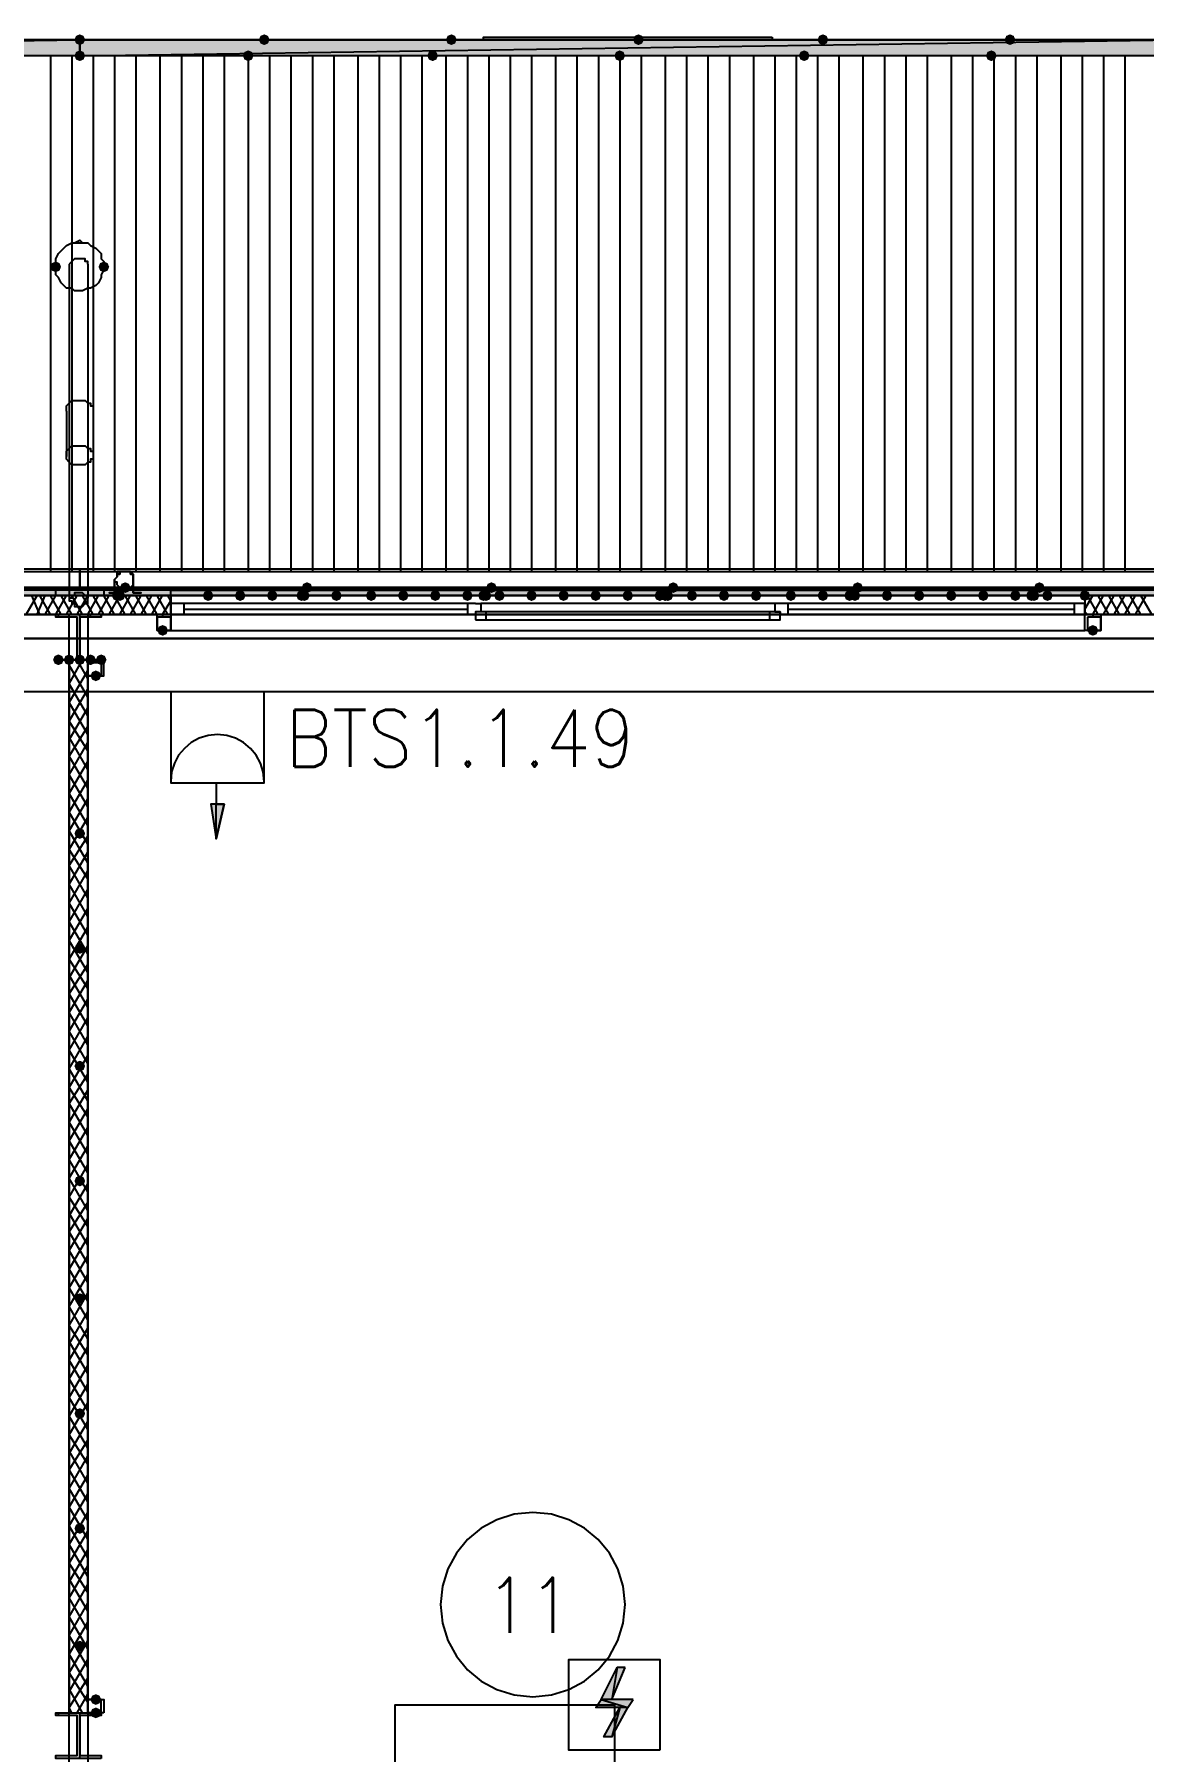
# Model space of a CAD drawing. Header units: millimetres. Extents: x 0 to 420, y 0 to 297.
# Drawn here: x 328.08 to 345.65, y 204.24 to 231.44 of the extents above; entities that cross this region are included whole.
import ezdxf

# ---------------------------------------------------------------- set-up
doc = ezdxf.new("R2010")
doc.units = ezdxf.units.MM
doc.layers.get('0').update_dxf_attribs({"linetype": 'CONTINUOUS'})
doc.styles.get("Standard").update_dxf_attribs({"font": 'STANDARD'})

msp = doc.modelspace()

# ---------------------------------------------------------------- hatches: boundary and pattern name
at = {"true_color": 0x000007}
h = msp.add_hatch(color=0, dxfattribs=at)
h.paths.add_polyline_path([(328.803, 231.097667), (311.404, 231.097667), (328.803, 231.351667)], flags=0)
h.paths.add_polyline_path([(311.404, 231.097667), (328.803, 231.351667), (311.404, 231.351667)], flags=0)
at = {"true_color": 0x0000fe}
for points in [[(328.887667, 231.351667), (328.862796, 231.291871), (328.803, 231.267), (328.743204, 231.291871), (328.718333, 231.351667), (328.743204, 231.411462), (328.803, 231.436333), (328.862796, 231.411463)], [(328.887667, 231.351667), (328.862796, 231.291871), (328.803, 231.267), (328.743204, 231.291871), (328.718333, 231.351667), (328.743204, 231.411462), (328.803, 231.436333), (328.862796, 231.411463)], [(331.808667, 231.351667), (331.783796, 231.291871), (331.724, 231.267), (331.664204, 231.291871), (331.639333, 231.351667), (331.664204, 231.411462), (331.724, 231.436333), (331.783796, 231.411463)], [(334.772, 231.351667), (334.747129, 231.291871), (334.687333, 231.267), (334.627538, 231.291871), (334.602667, 231.351667), (334.627537, 231.411462), (334.687333, 231.436333), (334.747129, 231.411463)], [(337.735333, 231.351667), (337.710462, 231.291871), (337.650667, 231.267), (337.590871, 231.291871), (337.566, 231.351667), (337.590871, 231.411462), (337.650667, 231.436333), (337.710462, 231.411463)], [(340.656333, 231.351667), (340.631463, 231.291871), (340.571667, 231.267), (340.511871, 231.291871), (340.487, 231.351667), (340.511871, 231.411462), (340.571667, 231.436333), (340.631462, 231.411463)], [(343.619667, 231.351667), (343.594796, 231.291871), (343.535, 231.267), (343.475204, 231.291871), (343.450333, 231.351667), (343.475204, 231.411462), (343.535, 231.436333), (343.594796, 231.411463)], [(328.887667, 231.097667), (328.862796, 231.037871), (328.803, 231.013), (328.743204, 231.037871), (328.718333, 231.097667), (328.743204, 231.157462), (328.803, 231.182333), (328.862796, 231.157463)], [(331.554667, 231.097667), (331.529796, 231.037871), (331.47, 231.013), (331.410204, 231.037871), (331.385333, 231.097667), (331.410204, 231.157462), (331.47, 231.182333), (331.529796, 231.157463)], [(334.475667, 231.097667), (334.450796, 231.037871), (334.391, 231.013), (334.331204, 231.037871), (334.306333, 231.097667), (334.331204, 231.157462), (334.391, 231.182333), (334.450796, 231.157463)], [(337.439, 231.097667), (337.414129, 231.037871), (337.354333, 231.013), (337.294537, 231.037871), (337.269667, 231.097667), (337.294537, 231.157462), (337.354333, 231.182333), (337.414129, 231.157463)], [(340.36, 231.097667), (340.335129, 231.037871), (340.275333, 231.013), (340.215537, 231.037871), (340.190667, 231.097667), (340.215537, 231.157462), (340.275333, 231.182333), (340.335129, 231.157463)], [(343.323333, 231.097667), (343.298463, 231.037871), (343.238667, 231.013), (343.178871, 231.037871), (343.154, 231.097667), (343.178871, 231.157462), (343.238667, 231.182333), (343.298462, 231.157463)], [(329.480333, 222.546333), (329.455462, 222.486537), (329.395667, 222.461667), (329.335871, 222.486537), (329.311, 222.546333), (329.335871, 222.606129), (329.395667, 222.631), (329.455462, 222.606129)], [(329.522667, 222.546333), (329.497796, 222.486537), (329.438, 222.461667), (329.378204, 222.486537), (329.353333, 222.546333), (329.378204, 222.606129), (329.438, 222.631), (329.497796, 222.606129)], [(329.522667, 222.546333), (329.497796, 222.486537), (329.438, 222.461667), (329.378204, 222.486537), (329.353333, 222.546333), (329.378204, 222.606129), (329.438, 222.631), (329.497796, 222.606129)], [(329.607333, 222.673333), (329.582462, 222.613537), (329.522667, 222.588667), (329.462871, 222.613537), (329.438, 222.673333), (329.462871, 222.733129), (329.522667, 222.758), (329.582462, 222.733129)], [(332.401333, 222.546333), (332.376463, 222.486537), (332.316667, 222.461667), (332.256871, 222.486537), (332.232, 222.546333), (332.256871, 222.606129), (332.316667, 222.631), (332.376462, 222.606129)], [(332.401333, 222.546333), (332.376463, 222.486537), (332.316667, 222.461667), (332.256871, 222.486537), (332.232, 222.546333), (332.256871, 222.606129), (332.316667, 222.631), (332.376462, 222.606129)], [(332.401333, 222.546333), (332.376463, 222.486537), (332.316667, 222.461667), (332.256871, 222.486537), (332.232, 222.546333), (332.256871, 222.606129), (332.316667, 222.631), (332.376462, 222.606129)], [(332.486, 222.673333), (332.461129, 222.613537), (332.401333, 222.588667), (332.341537, 222.613537), (332.316667, 222.673333), (332.341537, 222.733129), (332.401333, 222.758), (332.461129, 222.733129)], [(335.28, 222.546333), (335.255129, 222.486537), (335.195333, 222.461667), (335.135538, 222.486537), (335.110667, 222.546333), (335.135537, 222.606129), (335.195333, 222.631), (335.255129, 222.606129)], [(335.28, 222.546333), (335.255129, 222.486537), (335.195333, 222.461667), (335.135538, 222.486537), (335.110667, 222.546333), (335.135537, 222.606129), (335.195333, 222.631), (335.255129, 222.606129)], [(335.322333, 222.546333), (335.297462, 222.486537), (335.237667, 222.461667), (335.177871, 222.486537), (335.153, 222.546333), (335.177871, 222.606129), (335.237667, 222.631), (335.297462, 222.606129)], [(335.407, 222.673333), (335.382129, 222.613537), (335.322333, 222.588667), (335.262538, 222.613537), (335.237667, 222.673333), (335.262537, 222.733129), (335.322333, 222.758), (335.382129, 222.733129)], [(338.158667, 222.546333), (338.133796, 222.486537), (338.074, 222.461667), (338.014204, 222.486537), (337.989333, 222.546333), (338.014204, 222.606129), (338.074, 222.631), (338.133796, 222.606129)], [(338.201, 222.546333), (338.176129, 222.486537), (338.116333, 222.461667), (338.056537, 222.486537), (338.031667, 222.546333), (338.056537, 222.606129), (338.116333, 222.631), (338.176129, 222.606129)], [(338.201, 222.546333), (338.176129, 222.486537), (338.116333, 222.461667), (338.056537, 222.486537), (338.031667, 222.546333), (338.056537, 222.606129), (338.116333, 222.631), (338.176129, 222.606129)], [(338.285667, 222.673333), (338.260796, 222.613537), (338.201, 222.588667), (338.141204, 222.613537), (338.116333, 222.673333), (338.141204, 222.733129), (338.201, 222.758), (338.260796, 222.733129)], [(341.079667, 222.546333), (341.054796, 222.486537), (340.995, 222.461667), (340.935204, 222.486537), (340.910333, 222.546333), (340.935204, 222.606129), (340.995, 222.631), (341.054796, 222.606129)], [(341.079667, 222.546333), (341.054796, 222.486537), (340.995, 222.461667), (340.935204, 222.486537), (340.910333, 222.546333), (340.935204, 222.606129), (340.995, 222.631), (341.054796, 222.606129)], [(341.079667, 222.546333), (341.054796, 222.486537), (340.995, 222.461667), (340.935204, 222.486537), (340.910333, 222.546333), (340.935204, 222.606129), (340.995, 222.631), (341.054796, 222.606129)], [(341.206667, 222.673333), (341.181796, 222.613537), (341.122, 222.588667), (341.062204, 222.613537), (341.037333, 222.673333), (341.062204, 222.733129), (341.122, 222.758), (341.181796, 222.733129)], [(343.958333, 222.546333), (343.933463, 222.486537), (343.873667, 222.461667), (343.813871, 222.486537), (343.789, 222.546333), (343.813871, 222.606129), (343.873667, 222.631), (343.933462, 222.606129)], [(344.000667, 222.546333), (343.975796, 222.486537), (343.916, 222.461667), (343.856204, 222.486537), (343.831333, 222.546333), (343.856204, 222.606129), (343.916, 222.631), (343.975796, 222.606129)], [(344.000667, 222.546333), (343.975796, 222.486537), (343.916, 222.461667), (343.856204, 222.486537), (343.831333, 222.546333), (343.856204, 222.606129), (343.916, 222.631), (343.975796, 222.606129)], [(344.085333, 222.673333), (344.060462, 222.613537), (344.000667, 222.588667), (343.940871, 222.613537), (343.916, 222.673333), (343.940871, 222.733129), (344.000667, 222.758), (344.060462, 222.733129)]]:
    msp.add_hatch(color=0, dxfattribs=at).paths.add_polyline_path(points, flags=0)
at = {"true_color": 0x000007}
h = msp.add_hatch(color=0, dxfattribs=at)
h.paths.add_polyline_path([(346.159667, 231.097667), (328.803, 231.097667), (346.159667, 231.351667)], flags=0)
h.paths.add_polyline_path([(328.803, 231.097667), (346.159667, 231.351667), (328.803, 231.351667)], flags=0)
for points in [[(328.506667, 227.753333), (328.481796, 227.693537), (328.422, 227.668667), (328.362204, 227.693537), (328.337333, 227.753333), (328.362204, 227.813129), (328.422, 227.838), (328.481796, 227.813129)], [(329.268667, 227.753333), (329.243796, 227.693537), (329.184, 227.668667), (329.124204, 227.693537), (329.099333, 227.753333), (329.124204, 227.813129), (329.184, 227.838), (329.243796, 227.813129)], [(330.919667, 222.546333), (330.894796, 222.486537), (330.835, 222.461667), (330.775204, 222.486537), (330.750333, 222.546333), (330.775204, 222.606129), (330.835, 222.631), (330.894796, 222.606129)], [(331.427667, 222.546333), (331.402796, 222.486537), (331.343, 222.461667), (331.283204, 222.486537), (331.258333, 222.546333), (331.283204, 222.606129), (331.343, 222.631), (331.402796, 222.606129)], [(331.935667, 222.546333), (331.910796, 222.486537), (331.851, 222.461667), (331.791204, 222.486537), (331.766333, 222.546333), (331.791204, 222.606129), (331.851, 222.631), (331.910796, 222.606129)], [(332.443667, 222.546333), (332.418796, 222.486537), (332.359, 222.461667), (332.299204, 222.486537), (332.274333, 222.546333), (332.299204, 222.606129), (332.359, 222.631), (332.418796, 222.606129)], [(332.951667, 222.546333), (332.926796, 222.486537), (332.867, 222.461667), (332.807204, 222.486537), (332.782333, 222.546333), (332.807204, 222.606129), (332.867, 222.631), (332.926796, 222.606129)], [(333.502, 222.546333), (333.477129, 222.486537), (333.417333, 222.461667), (333.357538, 222.486537), (333.332667, 222.546333), (333.357537, 222.606129), (333.417333, 222.631), (333.477129, 222.606129)], [(334.01, 222.546333), (333.985129, 222.486537), (333.925333, 222.461667), (333.865538, 222.486537), (333.840667, 222.546333), (333.865537, 222.606129), (333.925333, 222.631), (333.985129, 222.606129)], [(334.518, 222.546333), (334.493129, 222.486537), (334.433333, 222.461667), (334.373538, 222.486537), (334.348667, 222.546333), (334.373537, 222.606129), (334.433333, 222.631), (334.493129, 222.606129)], [(335.026, 222.546333), (335.001129, 222.486537), (334.941333, 222.461667), (334.881537, 222.486537), (334.856667, 222.546333), (334.881537, 222.606129), (334.941333, 222.631), (335.001129, 222.606129)], [(335.534, 222.546333), (335.509129, 222.486537), (335.449333, 222.461667), (335.389537, 222.486537), (335.364667, 222.546333), (335.389537, 222.606129), (335.449333, 222.631), (335.509129, 222.606129)], [(336.042, 222.546333), (336.017129, 222.486537), (335.957333, 222.461667), (335.897538, 222.486537), (335.872667, 222.546333), (335.897537, 222.606129), (335.957333, 222.631), (336.017129, 222.606129)], [(336.55, 222.546333), (336.525129, 222.486537), (336.465333, 222.461667), (336.405538, 222.486537), (336.380667, 222.546333), (336.405537, 222.606129), (336.465333, 222.631), (336.525129, 222.606129)], [(337.058, 222.546333), (337.033129, 222.486537), (336.973333, 222.461667), (336.913537, 222.486537), (336.888667, 222.546333), (336.913537, 222.606129), (336.973333, 222.631), (337.033129, 222.606129)], [(337.566, 222.546333), (337.541129, 222.486537), (337.481333, 222.461667), (337.421538, 222.486537), (337.396667, 222.546333), (337.421537, 222.606129), (337.481333, 222.631), (337.541129, 222.606129)], [(338.074, 222.546333), (338.049129, 222.486537), (337.989333, 222.461667), (337.929537, 222.486537), (337.904667, 222.546333), (337.929537, 222.606129), (337.989333, 222.631), (338.049129, 222.606129)], [(338.582, 222.546333), (338.557129, 222.486537), (338.497333, 222.461667), (338.437538, 222.486537), (338.412667, 222.546333), (338.437537, 222.606129), (338.497333, 222.631), (338.557129, 222.606129)], [(339.09, 222.546333), (339.065129, 222.486537), (339.005333, 222.461667), (338.945538, 222.486537), (338.920667, 222.546333), (338.945537, 222.606129), (339.005333, 222.631), (339.065129, 222.606129)], [(339.598, 222.546333), (339.573129, 222.486537), (339.513333, 222.461667), (339.453538, 222.486537), (339.428667, 222.546333), (339.453537, 222.606129), (339.513333, 222.631), (339.573129, 222.606129)], [(340.148333, 222.546333), (340.123462, 222.486537), (340.063667, 222.461667), (340.003871, 222.486537), (339.979, 222.546333), (340.003871, 222.606129), (340.063667, 222.631), (340.123462, 222.606129)], [(340.656333, 222.546333), (340.631463, 222.486537), (340.571667, 222.461667), (340.511871, 222.486537), (340.487, 222.546333), (340.511871, 222.606129), (340.571667, 222.631), (340.631462, 222.606129)], [(341.164333, 222.546333), (341.139462, 222.486537), (341.079667, 222.461667), (341.019871, 222.486537), (340.995, 222.546333), (341.019871, 222.606129), (341.079667, 222.631), (341.139462, 222.606129)], [(341.672333, 222.546333), (341.647462, 222.486537), (341.587667, 222.461667), (341.527871, 222.486537), (341.503, 222.546333), (341.527871, 222.606129), (341.587667, 222.631), (341.647462, 222.606129)], [(342.180333, 222.546333), (342.155463, 222.486537), (342.095667, 222.461667), (342.035871, 222.486537), (342.011, 222.546333), (342.035871, 222.606129), (342.095667, 222.631), (342.155462, 222.606129)], [(342.688333, 222.546333), (342.663462, 222.486537), (342.603667, 222.461667), (342.543871, 222.486537), (342.519, 222.546333), (342.543871, 222.606129), (342.603667, 222.631), (342.663462, 222.606129)], [(343.196333, 222.546333), (343.171462, 222.486537), (343.111667, 222.461667), (343.051871, 222.486537), (343.027, 222.546333), (343.051871, 222.606129), (343.111667, 222.631), (343.171462, 222.606129)], [(343.704333, 222.546333), (343.679463, 222.486537), (343.619667, 222.461667), (343.559871, 222.486537), (343.535, 222.546333), (343.559871, 222.606129), (343.619667, 222.631), (343.679462, 222.606129)], [(344.212333, 222.546333), (344.187462, 222.486537), (344.127667, 222.461667), (344.067871, 222.486537), (344.043, 222.546333), (344.067871, 222.606129), (344.127667, 222.631), (344.187462, 222.606129)], [(344.805, 222.546333), (344.780129, 222.486537), (344.720333, 222.461667), (344.660538, 222.486537), (344.635667, 222.546333), (344.660537, 222.606129), (344.720333, 222.631), (344.780129, 222.606129)], [(330.2, 221.996), (330.175129, 221.936204), (330.115333, 221.911333), (330.055538, 221.936204), (330.030667, 221.996), (330.055537, 222.055796), (330.115333, 222.080667), (330.175129, 222.055796)], [(344.932, 221.996), (344.907129, 221.936204), (344.847333, 221.911333), (344.787537, 221.936204), (344.762667, 221.996), (344.787537, 222.055796), (344.847333, 222.080667), (344.907129, 222.055796)], [(328.549, 221.530333), (328.524129, 221.470537), (328.464333, 221.445667), (328.404537, 221.470537), (328.379667, 221.530333), (328.404537, 221.590129), (328.464333, 221.615), (328.524129, 221.590129)], [(328.718333, 221.530333), (328.693463, 221.470537), (328.633667, 221.445667), (328.573871, 221.470537), (328.549, 221.530333), (328.573871, 221.590129), (328.633667, 221.615), (328.693462, 221.590129)], [(328.887667, 221.530333), (328.862796, 221.470537), (328.803, 221.445667), (328.743204, 221.470537), (328.718333, 221.530333), (328.743204, 221.590129), (328.803, 221.615), (328.862796, 221.590129)], [(329.057, 221.530333), (329.032129, 221.470537), (328.972333, 221.445667), (328.912537, 221.470537), (328.887667, 221.530333), (328.912537, 221.590129), (328.972333, 221.615), (329.032129, 221.590129)], [(329.226333, 221.530333), (329.201462, 221.470537), (329.141667, 221.445667), (329.081871, 221.470537), (329.057, 221.530333), (329.081871, 221.590129), (329.141667, 221.615), (329.201462, 221.590129)], [(329.141667, 221.276333), (329.116796, 221.216537), (329.057, 221.191667), (328.997204, 221.216537), (328.972333, 221.276333), (328.997204, 221.336129), (329.057, 221.361), (329.116796, 221.336129)], [(328.887667, 218.778667), (328.862796, 218.718871), (328.803, 218.694), (328.743204, 218.718871), (328.718333, 218.778667), (328.743204, 218.838462), (328.803, 218.863333), (328.862796, 218.838463)], [(328.887667, 216.958333), (328.862796, 216.898537), (328.803, 216.873667), (328.743204, 216.898537), (328.718333, 216.958333), (328.743204, 217.018129), (328.803, 217.043), (328.862796, 217.018129)], [(328.887667, 215.095667), (328.862796, 215.035871), (328.803, 215.011), (328.743204, 215.035871), (328.718333, 215.095667), (328.743204, 215.155462), (328.803, 215.180333), (328.862796, 215.155463)], [(328.887667, 213.275333), (328.862796, 213.215537), (328.803, 213.190667), (328.743204, 213.215537), (328.718333, 213.275333), (328.743204, 213.335129), (328.803, 213.36), (328.862796, 213.335129)], [(328.887667, 211.412667), (328.862796, 211.352871), (328.803, 211.328), (328.743204, 211.352871), (328.718333, 211.412667), (328.743204, 211.472462), (328.803, 211.497333), (328.862796, 211.472463)], [(328.887667, 209.592333), (328.862796, 209.532537), (328.803, 209.507667), (328.743204, 209.532537), (328.718333, 209.592333), (328.743204, 209.652129), (328.803, 209.677), (328.862796, 209.652129)], [(328.887667, 207.772), (328.862796, 207.712204), (328.803, 207.687333), (328.743204, 207.712204), (328.718333, 207.772), (328.743204, 207.831796), (328.803, 207.856667), (328.862796, 207.831796)], [(328.887667, 205.909333), (328.862796, 205.849538), (328.803, 205.824667), (328.743204, 205.849538), (328.718333, 205.909333), (328.743204, 205.969129), (328.803, 205.994), (328.862796, 205.969129)], [(329.141667, 205.062667), (329.116796, 205.002871), (329.057, 204.978), (328.997204, 205.002871), (328.972333, 205.062667), (328.997204, 205.122462), (329.057, 205.147333), (329.116796, 205.122463)], [(329.141667, 204.851), (329.116796, 204.791204), (329.057, 204.766333), (328.997204, 204.791204), (328.972333, 204.851), (328.997204, 204.910796), (329.057, 204.935667), (329.116796, 204.910796)]]:
    msp.add_hatch(color=0, dxfattribs=at).paths.add_polyline_path(points, flags=0)
h = msp.add_hatch(color=0, dxfattribs=at)
h.paths.add_polyline_path([(119.507, 222.673333), (381.550333, 222.673333), (119.507, 222.546333)], flags=0)
h.paths.add_polyline_path([(381.550333, 222.673333), (119.507, 222.546333), (381.550333, 222.546333)], flags=0)
at = {"true_color": 0x000006}
h = msp.add_hatch(color=0, dxfattribs=at)
h.paths.add_polyline_path([(331.089, 219.244332), (330.962, 218.693999), (330.962, 219.244332)], flags=0)
h.paths.add_polyline_path([(330.962, 218.693999), (330.962, 219.244332), (330.877334, 219.244332)], flags=0)
at = {"true_color": 0x000001}
h = msp.add_hatch(color=0, dxfattribs=at)
h.paths.add_polyline_path([(337.439, 205.570666), (337.312, 205.570666), (337.227334, 205.062666)], flags=0)
h.paths.add_polyline_path([(337.312, 205.570666), (337.227334, 205.062666), (337.058, 205.062666)], flags=0)
h = msp.add_hatch(color=0, dxfattribs=at)
h.paths.add_polyline_path([(337.566, 205.062666), (337.058, 205.062666), (337.481334, 204.935666)], flags=0)
h.paths.add_polyline_path([(337.058, 205.062666), (337.481334, 204.935666), (336.973334, 204.935666)], flags=0)
h = msp.add_hatch(color=0, dxfattribs=at)
h.paths.add_polyline_path([(337.481334, 204.935666), (337.354334, 204.935666), (337.227334, 204.469999)], flags=0)
h.paths.add_polyline_path([(337.354334, 204.935666), (337.227334, 204.469999), (337.100334, 204.469999)], flags=0)

# ---------------------------------------------------------------- linework, layer by layer
at = {"color": 0, "true_color": 0x000007}
for points in [[(346.159667, 231.351667), (346.159667, 231.097667), (328.803, 231.097667), (328.803, 231.351667), (328.803, 231.097667), (311.404, 231.097667), (311.404, 231.351667), (311.404, 231.097667), (294.005, 231.097667), (294.005, 231.351667), (294.005, 231.097667), (276.606, 231.097667), (276.606, 231.351667), (259.249333, 231.351667), (259.249333, 231.097667), (276.606, 231.097667), (276.606, 231.351667), (294.005, 231.351667), (311.404, 231.351667), (328.803, 231.351667)], [(328.803, 231.097667), (311.404, 231.097667), (328.803, 231.351667)], [(311.404, 231.097667), (328.803, 231.351667), (311.404, 231.351667)], [(346.159667, 231.097667), (328.803, 231.097667), (346.159667, 231.351667)], [(328.803, 231.097667), (346.159667, 231.351667), (328.803, 231.351667)], [(339.767333, 231.394), (339.767333, 231.351667), (335.195333, 231.351667), (335.195333, 231.394)], [(381.550333, 230.505), (381.550333, 231.097667), (119.507, 231.097667), (119.507, 230.505), (119.507, 223.52), (119.507, 222.927333), (381.550333, 222.927333), (381.550333, 223.52)], [(328.845333, 227.372333), (328.803, 227.372333), (328.718333, 227.372333), (328.676, 227.414667), (328.591333, 227.414667), (328.549, 227.457), (328.506667, 227.499333), (328.464333, 227.584), (328.422, 227.626333), (328.422, 227.711), (328.422, 227.753333), (328.422, 227.838), (328.422, 227.880333), (328.464333, 227.965), (328.506667, 228.007333), (328.549, 228.049667), (328.591333, 228.092), (328.676, 228.134333), (328.718333, 228.134333), (328.803, 228.134333), (328.845333, 228.134333), (328.93, 228.134333), (328.972333, 228.092), (329.057, 228.049667), (329.099333, 228.007333), (329.141667, 227.965), (329.141667, 227.880333), (329.184, 227.838), (329.184, 227.753333), (329.184, 227.711), (329.141667, 227.626333), (329.141667, 227.584), (329.099333, 227.499333), (329.057, 227.457), (328.972333, 227.414667), (328.93, 227.414667)], [(328.845333, 224.620667), (328.803, 224.620667), (328.760667, 224.620667), (328.718333, 224.620667), (328.676, 224.620667), (328.633667, 224.663), (328.591333, 224.705333), (328.591333, 224.747667), (328.591333, 224.79), (328.591333, 224.832333), (328.633667, 224.874667), (328.676, 224.917), (328.718333, 224.917), (328.760667, 224.917), (328.803, 224.917), (328.845333, 224.917), (328.887667, 224.917), (328.93, 224.874667), (328.972333, 224.874667), (328.972333, 224.832333), (329.014667, 224.832333), (329.014667, 224.79), (329.014667, 224.747667), (329.014667, 224.705333), (328.972333, 224.705333), (328.972333, 224.663), (328.93, 224.663), (328.887667, 224.620667)], [(328.803, 222.631), (311.404, 222.631), (311.404, 222.969667), (328.803, 222.969667)], [(346.202, 222.631), (328.803, 222.631), (328.803, 222.969667), (346.202, 222.969667)], [(329.268667, 222.588667), (329.353333, 222.588667), (329.353333, 222.800333), (329.395667, 222.842667), (329.395667, 222.885), (329.395667, 222.927333), (329.438, 222.927333), (329.480333, 222.927333), (329.522667, 222.927333), (329.565, 222.927333), (329.607333, 222.927333), (329.649667, 222.885), (329.649667, 222.842667), (329.649667, 222.800333), (329.649667, 222.588667), (329.776667, 222.588667), (329.649667, 222.588667), (329.649667, 222.800333), (329.649667, 222.842667), (329.649667, 222.885), (329.607333, 222.885), (329.607333, 222.927333), (329.565, 222.927333), (329.522667, 222.927333), (329.480333, 222.927333), (329.438, 222.927333), (329.438, 222.885), (329.395667, 222.885), (329.395667, 222.842667), (329.353333, 222.800333), (329.353333, 222.588667), (329.268667, 222.588667), (329.353333, 222.588667), (329.353333, 222.800333), (329.395667, 222.842667), (329.395667, 222.885), (329.395667, 222.927333), (329.438, 222.927333), (329.480333, 222.927333), (329.522667, 222.927333), (329.565, 222.927333), (329.607333, 222.927333), (329.649667, 222.885), (329.649667, 222.842667), (329.649667, 222.800333), (329.649667, 222.588667), (329.776667, 222.588667), (329.649667, 222.588667), (329.649667, 222.800333), (329.649667, 222.842667), (329.649667, 222.885), (329.607333, 222.885), (329.607333, 222.927333), (329.565, 222.927333), (329.522667, 222.927333), (329.480333, 222.927333), (329.438, 222.927333), (329.438, 222.885), (329.395667, 222.885), (329.395667, 222.842667), (329.353333, 222.800333), (329.353333, 222.588667), (329.268667, 222.588667), (329.353333, 222.588667), (329.353333, 222.800333), (329.395667, 222.842667), (329.395667, 222.885), (329.438, 222.885), (329.438, 222.927333), (329.480333, 222.927333), (329.522667, 222.927333), (329.565, 222.927333), (329.607333, 222.927333), (329.607333, 222.885), (329.649667, 222.885), (329.649667, 222.842667), (329.649667, 222.800333), (329.649667, 222.588667), (329.776667, 222.588667), (329.649667, 222.588667), (329.649667, 222.800333), (329.649667, 222.842667), (329.649667, 222.885), (329.607333, 222.927333), (329.565, 222.927333), (329.522667, 222.927333), (329.480333, 222.927333), (329.438, 222.927333), (329.395667, 222.927333), (329.395667, 222.885), (329.395667, 222.842667), (329.353333, 222.800333), (329.353333, 222.588667)], [(329.649667, 222.800333), (329.649667, 222.758), (329.649667, 222.715667), (329.607333, 222.673333), (329.565, 222.673333), (329.522667, 222.631), (329.480333, 222.673333), (329.438, 222.673333), (329.395667, 222.715667), (329.395667, 222.758), (329.353333, 222.758), (329.353333, 222.800333), (329.395667, 222.842667), (329.395667, 222.885), (329.438, 222.885), (329.438, 222.927333), (329.480333, 222.927333), (329.522667, 222.927333), (329.565, 222.927333), (329.607333, 222.927333), (329.607333, 222.885), (329.649667, 222.885), (329.649667, 222.842667)], [(329.353333, 222.800333), (329.395667, 222.842667), (329.395667, 222.885), (329.438, 222.885), (329.438, 222.927333), (329.480333, 222.927333), (329.522667, 222.927333), (329.565, 222.927333), (329.607333, 222.927333), (329.607333, 222.885), (329.649667, 222.885), (329.649667, 222.842667), (329.649667, 222.800333), (329.649667, 222.758), (329.649667, 222.715667), (329.607333, 222.673333), (329.565, 222.673333), (329.522667, 222.631), (329.480333, 222.673333), (329.438, 222.673333), (329.395667, 222.715667), (329.395667, 222.758), (329.353333, 222.758)], [(119.507, 222.673333), (381.550333, 222.673333), (119.507, 222.546333)], [(381.550333, 222.673333), (119.507, 222.546333), (381.550333, 222.546333)], [(119.507, 222.673333), (119.507, 222.546333), (381.550333, 222.546333), (381.550333, 222.673333)], [(328.803, 222.377), (328.845333, 222.377), (328.887667, 222.419333), (328.93, 222.419333), (328.93, 222.461667), (328.93, 222.504), (328.93, 222.546333), (328.887667, 222.546333), (328.845333, 222.588667), (328.803, 222.588667), (328.760667, 222.588667), (328.718333, 222.588667), (328.718333, 222.546333), (328.676, 222.546333), (328.676, 222.504), (328.633667, 222.504), (328.633667, 222.461667), (328.676, 222.461667), (328.676, 222.419333), (328.718333, 222.419333), (328.718333, 222.377), (328.760667, 222.377)], [(392.938, 222.25), (258.868333, 222.25), (258.868333, 191.219667), (242.189, 191.219667), (242.189, 222.25), (108.119333, 222.25), (108.119333, 105.579333), (242.189, 105.579333), (242.189, 136.609667), (258.868333, 136.609667), (258.868333, 105.579333), (392.938, 105.579333)], [(329.141667, 221.530333), (328.422, 221.530333), (328.760667, 221.530333), (328.760667, 222.207667), (328.422, 222.207667), (328.422, 222.25), (329.141667, 222.25), (329.141667, 222.207667), (328.803, 222.207667), (328.803, 221.530333)], [(330.030667, 222.25), (330.242333, 222.25), (330.242333, 221.996), (330.030667, 221.996)], [(330.242333, 222.25), (330.242333, 222.419333)], [(335.068333, 222.165333), (335.237667, 222.165333), (335.237667, 222.292333), (335.068333, 222.292333)], [(339.894333, 222.292333), (339.725, 222.292333), (339.725, 222.165333), (339.894333, 222.165333)], [(344.720333, 222.25), (344.720333, 222.419333)], [(344.720333, 222.25), (344.974333, 222.25), (344.974333, 221.996), (344.720333, 221.996)], [(330.030667, 222.207667), (330.030667, 221.996), (330.242333, 221.996), (330.242333, 222.207667)], [(344.762667, 222.207667), (344.762667, 221.996), (344.974333, 221.996), (344.974333, 222.207667)], [(242.189, 221.869), (242.189, 191.219667), (258.868333, 191.219667), (258.868333, 221.869), (392.557, 221.869), (392.557, 105.918), (258.868333, 105.918), (258.868333, 136.609667), (242.189, 136.609667), (242.189, 105.918), (108.500333, 105.918), (108.500333, 221.869)], [(328.93, 204.851), (328.93, 221.530333), (328.633667, 221.530333), (328.633667, 204.851)], [(329.184, 221.530333), (328.93, 221.530333), (328.93, 221.276333), (329.184, 221.276333)], [(329.141667, 221.488), (329.141667, 221.276333), (328.93, 221.276333), (328.93, 221.488)], [(329.141667, 204.131333), (328.422, 204.131333), (328.422, 204.173667), (328.760667, 204.173667), (328.760667, 204.808667), (328.422, 204.808667), (328.422, 204.851), (329.141667, 204.851), (329.141667, 204.808667), (328.803, 204.808667), (328.803, 204.173667), (329.141667, 204.173667)], [(329.184, 204.851), (328.93, 204.851), (328.93, 205.062667), (329.184, 205.062667)], [(329.141667, 204.851), (329.141667, 205.062667), (328.93, 205.062667), (328.93, 204.851)]]:
    msp.add_lwpolyline(points, close=True, dxfattribs=at)
for points in [[(328.803, 231.351667), (311.404, 231.351667)], [(346.159667, 231.351667), (328.803, 231.351667)], [(335.195333, 231.351667), (335.195333, 231.394), (339.767333, 231.394)], [(328.422, 227.753333), (328.422, 227.838), (328.422, 227.880333), (328.464333, 227.965), (328.506667, 228.007333), (328.549, 228.049667), (328.591333, 228.092), (328.676, 228.134333), (328.718333, 228.134333), (328.803, 228.176667), (328.845333, 228.134333), (328.93, 228.134333), (328.972333, 228.092), (329.057, 228.049667), (329.099333, 228.007333), (329.141667, 227.965), (329.141667, 227.880333), (329.184, 227.838), (329.184, 227.753333)], [(328.93, 227.795667), (328.93, 227.838), (328.887667, 227.838), (328.887667, 227.880333), (328.845333, 227.880333), (328.803, 227.880333), (328.760667, 227.880333), (328.718333, 227.880333), (328.676, 227.838), (328.633667, 227.795667)], [(328.633667, 227.795667), (328.633667, 222.504)], [(328.93, 227.795667), (328.93, 222.504)], [(328.591333, 225.467333), (328.591333, 225.509667), (328.591333, 225.552), (328.633667, 225.594333), (328.676, 225.636667), (328.718333, 225.636667), (328.760667, 225.636667), (328.803, 225.636667), (328.845333, 225.636667), (328.887667, 225.636667), (328.93, 225.594333), (328.972333, 225.594333), (328.972333, 225.552), (329.014667, 225.552), (329.014667, 225.509667), (329.014667, 225.467333)], [(328.591333, 225.467333), (328.591333, 224.747667)], [(329.014667, 225.467333), (329.014667, 224.747667)], [(119.507, 222.546333), (381.550333, 222.546333), (119.507, 222.546333), (381.550333, 222.546333)], [(119.507, 222.546333), (381.550333, 222.546333)], [(119.507, 222.546333), (381.550333, 222.546333)], [(330.242333, 222.546333), (327.363667, 222.546333)], [(327.956333, 222.25), (328.125667, 222.546333)], [(328.168, 222.25), (328.041, 222.546333)], [(328.125667, 222.25), (328.252667, 222.546333)], [(328.337333, 222.25), (328.168, 222.546333)], [(328.252667, 222.25), (328.422, 222.546333)], [(328.506667, 222.25), (328.337333, 222.546333)], [(329.184, 222.631), (329.141667, 222.631), (329.099333, 222.631), (329.057, 222.631), (328.972333, 222.631), (328.93, 222.631), (328.845333, 222.631), (328.803, 222.631), (328.718333, 222.631), (328.676, 222.631), (328.591333, 222.631), (328.549, 222.631), (328.506667, 222.631), (328.464333, 222.631), (328.422, 222.631)], [(329.184, 222.631), (329.184, 222.546333), (329.141667, 222.546333), (329.099333, 222.546333), (329.057, 222.546333), (328.972333, 222.546333), (328.93, 222.546333), (328.845333, 222.546333), (328.803, 222.546333), (328.718333, 222.546333), (328.676, 222.546333), (328.591333, 222.546333), (328.549, 222.546333), (328.506667, 222.546333), (328.464333, 222.546333), (328.422, 222.546333), (328.422, 222.631)], [(328.422, 222.25), (328.591333, 222.546333)], [(328.676, 222.25), (328.506667, 222.546333)], [(328.591333, 222.25), (328.760667, 222.546333)], [(328.845333, 222.25), (328.676, 222.546333)], [(328.760667, 222.25), (328.93, 222.546333)], [(329.014667, 222.25), (328.845333, 222.546333)], [(328.93, 222.25), (329.099333, 222.546333)], [(329.184, 222.25), (329.014667, 222.546333)], [(329.099333, 222.25), (329.268667, 222.546333)], [(329.353333, 222.25), (329.184, 222.546333)], [(329.268667, 222.25), (329.438, 222.546333)], [(329.522667, 222.25), (329.353333, 222.546333)], [(329.438, 222.25), (329.607333, 222.546333)], [(329.692, 222.25), (329.522667, 222.546333)], [(329.607333, 222.25), (329.776667, 222.546333)], [(329.861333, 222.25), (329.692, 222.546333)], [(329.776667, 222.25), (329.946, 222.546333)], [(330.030667, 222.25), (329.861333, 222.546333)], [(329.946, 222.25), (330.115333, 222.546333)], [(330.2, 222.25), (330.030667, 222.546333)], [(330.242333, 222.461667), (330.2, 222.546333)], [(330.242333, 222.546333), (330.242333, 222.631), (344.720333, 222.631), (344.720333, 222.546333)], [(330.242333, 222.546333), (330.242333, 222.419333), (330.242333, 222.25)], [(330.242333, 222.546333), (330.242333, 222.419333)], [(344.720333, 222.334667), (344.847333, 222.546333)], [(344.720333, 222.546333), (344.720333, 222.419333), (344.720333, 222.25)], [(344.720333, 222.546333), (344.720333, 222.419333)], [(347.641333, 222.546333), (344.720333, 222.546333)], [(344.932, 222.25), (344.762667, 222.546333)], [(344.847333, 222.25), (345.016667, 222.546333)], [(345.101333, 222.25), (344.932, 222.546333)], [(345.016667, 222.25), (345.186, 222.546333)], [(345.270667, 222.25), (345.101333, 222.546333)], [(345.186, 222.25), (345.355333, 222.546333)], [(345.44, 222.25), (345.270667, 222.546333)], [(345.355333, 222.25), (345.524667, 222.546333)], [(345.609333, 222.25), (345.44, 222.546333)], [(345.524667, 222.25), (345.694, 222.546333)], [(345.778667, 222.25), (345.609333, 222.546333)], [(327.363667, 222.25), (330.242333, 222.25)], [(328.464333, 222.207667), (328.464333, 222.25)], [(328.633667, 222.207667), (328.633667, 222.25)], [(328.803, 221.530333), (328.803, 222.25)], [(328.972333, 222.207667), (328.972333, 222.25)], [(329.141667, 222.207667), (329.141667, 222.25)], [(330.115333, 222.25), (330.242333, 222.461667)], [(330.115333, 222.25), (330.115333, 222.207667)], [(330.242333, 222.25), (330.454, 222.25), (330.454, 222.419333), (330.242333, 222.419333)], [(337.481333, 222.25), (330.242333, 222.25), (330.242333, 222.123)], [(337.481333, 222.25), (330.242333, 222.25), (330.242333, 222.123)], [(330.242333, 222.25), (344.720333, 222.25)], [(334.941333, 222.419333), (330.454, 222.419333)], [(330.454, 222.334667), (334.941333, 222.334667)], [(330.454, 222.25), (334.941333, 222.25)], [(335.068333, 222.419333), (334.941333, 222.419333), (334.941333, 222.25), (335.068333, 222.25)], [(335.068333, 222.419333), (335.153, 222.419333), (335.153, 222.292333), (335.068333, 222.292333), (335.068333, 222.25)], [(339.809667, 222.419333), (335.153, 222.419333)], [(339.725, 222.292333), (335.237667, 222.292333)], [(335.237667, 222.25), (339.725, 222.25)], [(344.720333, 222.123), (344.720333, 222.25), (337.481333, 222.25)], [(344.720333, 222.123), (344.720333, 222.25), (337.481333, 222.25)], [(339.936667, 222.419333), (339.809667, 222.419333), (339.809667, 222.292333), (339.894333, 222.292333), (339.894333, 222.25), (339.936667, 222.25)], [(339.936667, 222.25), (340.021333, 222.25), (340.021333, 222.419333), (339.936667, 222.419333)], [(344.551, 222.419333), (340.021333, 222.419333)], [(340.021333, 222.334667), (344.551, 222.334667)], [(340.021333, 222.25), (344.551, 222.25)], [(344.720333, 222.419333), (344.551, 222.419333), (344.551, 222.25), (344.720333, 222.25)], [(344.762667, 222.25), (344.720333, 222.292333)], [(344.720333, 222.25), (347.641333, 222.25)], [(344.847333, 222.25), (344.847333, 222.207667)], [(330.242333, 222.123), (330.242333, 221.996), (337.481333, 221.996)], [(330.242333, 222.123), (330.242333, 221.996), (337.481333, 221.996)], [(335.237667, 222.165333), (339.725, 222.165333)], [(335.237667, 222.165333), (339.725, 222.165333)], [(337.481333, 221.996), (344.720333, 221.996), (344.720333, 222.123)], [(337.481333, 221.996), (344.720333, 221.996), (344.720333, 222.123)], [(328.633667, 221.445667), (328.676, 221.530333)], [(328.633667, 221.149333), (328.845333, 221.530333)], [(328.93, 220.937667), (328.633667, 221.445667)], [(328.93, 221.234), (328.760667, 221.530333)], [(329.057, 221.530333), (329.057, 221.488)], [(328.633667, 220.853), (328.93, 221.361)], [(328.93, 220.641333), (328.633667, 221.149333)], [(328.633667, 220.556667), (328.93, 221.064667)], [(328.93, 220.345), (328.633667, 220.853)], [(328.633667, 220.260333), (328.93, 220.768333)], [(328.93, 220.091), (328.633667, 220.556667)], [(328.633667, 220.006333), (328.93, 220.472)], [(328.93, 219.794667), (328.633667, 220.302667)], [(328.633667, 219.71), (328.93, 220.218)], [(328.93, 219.498333), (328.633667, 220.006333)], [(328.633667, 219.413667), (328.93, 219.921667)], [(328.93, 219.202), (328.633667, 219.71)], [(328.633667, 219.117333), (328.93, 219.625333)], [(328.93, 218.905667), (328.633667, 219.413667)], [(328.633667, 218.821), (328.93, 219.329)], [(328.93, 218.609333), (328.633667, 219.117333)], [(328.633667, 218.524667), (328.93, 219.032667)], [(328.93, 218.313), (328.633667, 218.821)], [(328.633667, 218.270667), (328.93, 218.736333)], [(328.93, 218.059), (328.633667, 218.524667)], [(328.633667, 217.974333), (328.93, 218.482333)], [(328.93, 217.762667), (328.633667, 218.270667)], [(328.633667, 217.678), (328.93, 218.186)], [(328.93, 217.466333), (328.633667, 217.974333)], [(328.633667, 217.381667), (328.93, 217.889667)], [(328.93, 217.17), (328.633667, 217.678)], [(328.633667, 217.085333), (328.93, 217.593333)], [(328.93, 216.873667), (328.633667, 217.381667)], [(328.633667, 216.789), (328.93, 217.297)], [(328.93, 216.577333), (328.633667, 217.085333)], [(328.633667, 216.492667), (328.93, 217.000667)], [(328.93, 216.323333), (328.633667, 216.789)], [(328.633667, 216.238667), (328.93, 216.704333)], [(328.93, 216.027), (328.633667, 216.535)], [(328.633667, 215.942333), (328.93, 216.450333)], [(328.93, 215.730667), (328.633667, 216.238667)], [(328.633667, 215.646), (328.93, 216.154)], [(328.93, 215.434333), (328.633667, 215.942333)], [(328.633667, 215.349667), (328.93, 215.857667)], [(328.93, 215.138), (328.633667, 215.646)], [(328.633667, 215.053333), (328.93, 215.561333)], [(328.93, 214.841667), (328.633667, 215.349667)], [(328.633667, 214.757), (328.93, 215.265)], [(328.93, 214.545333), (328.633667, 215.053333)], [(328.633667, 214.503), (328.93, 214.968667)], [(328.93, 214.291333), (328.633667, 214.757)], [(328.633667, 214.206667), (328.93, 214.714667)], [(328.93, 213.995), (328.633667, 214.503)], [(328.633667, 213.910333), (328.93, 214.418333)], [(328.93, 213.698667), (328.633667, 214.206667)], [(328.633667, 213.614), (328.93, 214.122)], [(328.93, 213.402333), (328.633667, 213.910333)], [(328.633667, 213.317667), (328.93, 213.825667)], [(328.93, 213.106), (328.633667, 213.614)], [(328.633667, 213.021333), (328.93, 213.529333)], [(328.93, 212.809667), (328.633667, 213.317667)], [(328.633667, 212.725), (328.93, 213.233)], [(328.93, 212.555667), (328.633667, 213.021333)], [(328.633667, 212.471), (328.93, 212.936667)], [(328.93, 212.259333), (328.633667, 212.767333)], [(328.633667, 212.174667), (328.93, 212.682667)], [(328.93, 211.963), (328.633667, 212.471)], [(328.633667, 211.878333), (328.93, 212.386333)], [(328.93, 211.666667), (328.633667, 212.174667)], [(328.633667, 211.582), (328.93, 212.09)], [(328.93, 211.370333), (328.633667, 211.878333)], [(328.633667, 211.285667), (328.93, 211.793667)], [(328.93, 211.074), (328.633667, 211.582)], [(328.633667, 210.989333), (328.93, 211.497333)], [(328.93, 210.777667), (328.633667, 211.285667)], [(328.633667, 210.693), (328.93, 211.201)], [(328.93, 210.523667), (328.633667, 210.989333)], [(328.633667, 210.439), (328.93, 210.947)], [(328.93, 210.227333), (328.633667, 210.735333)], [(328.633667, 210.142667), (328.93, 210.650667)], [(328.93, 209.931), (328.633667, 210.439)], [(328.633667, 209.846333), (328.93, 210.354333)], [(328.93, 209.634667), (328.633667, 210.142667)], [(328.633667, 209.55), (328.93, 210.058)], [(328.93, 209.338333), (328.633667, 209.846333)], [(328.633667, 209.253667), (328.93, 209.761667)], [(328.93, 209.042), (328.633667, 209.55)], [(328.633667, 208.957333), (328.93, 209.465333)], [(328.93, 208.788), (328.633667, 209.253667)], [(328.633667, 208.703333), (328.93, 209.169)], [(328.93, 208.491667), (328.633667, 208.999667)], [(328.633667, 208.407), (328.93, 208.915)], [(328.93, 208.195333), (328.633667, 208.703333)], [(328.633667, 208.110667), (328.93, 208.618667)], [(328.93, 207.899), (328.633667, 208.407)], [(328.633667, 207.814333), (328.93, 208.322333)], [(328.93, 207.602667), (328.633667, 208.110667)], [(328.633667, 207.518), (328.93, 208.026)], [(328.93, 207.306333), (328.633667, 207.814333)], [(337.439, 206.5655), (337.409328, 206.859844), (337.324228, 207.133996), (337.189572, 207.382083), (337.011232, 207.598232), (336.795083, 207.776572), (336.546996, 207.911228), (336.272844, 207.996328), (335.9785, 208.026), (335.684156, 207.996328), (335.410004, 207.911228), (335.161917, 207.776572), (334.945768, 207.598232), (334.767428, 207.382083), (334.632772, 207.133996), (334.547672, 206.859844), (334.518, 206.5655)], [(328.633667, 207.221667), (328.93, 207.729667)], [(328.93, 207.01), (328.633667, 207.518)], [(328.633667, 206.925333), (328.93, 207.433333)], [(328.93, 206.756), (328.633667, 207.221667)], [(328.633667, 206.671333), (328.93, 207.179333)], [(328.93, 206.459667), (328.633667, 206.967667)], [(328.633667, 206.375), (328.93, 206.883)], [(328.93, 206.163333), (328.633667, 206.671333)], [(328.633667, 206.078667), (328.93, 206.586667)], [(334.518, 206.5655), (334.547672, 206.271156), (334.632772, 205.997004), (334.767428, 205.748917), (334.945768, 205.532768), (335.161917, 205.354428), (335.410004, 205.219772), (335.684156, 205.134672), (335.9785, 205.105), (336.272844, 205.134672), (336.546996, 205.219772), (336.795083, 205.354428), (337.011232, 205.532768), (337.189572, 205.748917), (337.324228, 205.997004), (337.409328, 206.271156), (337.439, 206.5655)], [(328.93, 205.867), (328.633667, 206.375)], [(328.633667, 205.782333), (328.93, 206.290333)], [(328.93, 205.570667), (328.633667, 206.078667)], [(328.633667, 205.486), (328.93, 205.994)], [(328.93, 205.274333), (328.633667, 205.782333)], [(328.633667, 205.189667), (328.93, 205.697667)], [(336.55, 205.697666), (337.989334, 205.697666)], [(328.93, 205.020333), (328.633667, 205.486)], [(328.633667, 204.935667), (328.93, 205.401333)], [(328.845333, 204.851), (328.633667, 205.232)], [(328.760667, 204.851), (328.93, 205.147333)], [(328.464333, 204.808667), (328.464333, 204.851)], [(328.676, 204.851), (328.633667, 204.935667)], [(328.633667, 204.808667), (328.633667, 204.851)], [(328.803, 204.131333), (328.803, 204.851)], [(328.972333, 204.808667), (328.972333, 204.851)], [(329.141667, 204.808667), (329.141667, 204.851)]]:
    msp.add_lwpolyline(points, dxfattribs=at)
at = {"color": 0, "true_color": 0x0000fd}
for points in [[(328.337333, 231.097667), (328.337333, 222.927333)], [(328.676, 231.097667), (328.676, 222.927333)], [(329.014667, 231.097667), (329.014667, 222.927333)], [(329.353333, 231.097667), (329.353333, 222.927333)], [(329.692, 231.097667), (329.692, 222.927333)], [(330.073, 231.097667), (330.073, 222.927333)], [(330.411667, 231.097667), (330.411667, 222.927333)], [(330.750333, 231.097667), (330.750333, 222.927333)], [(331.089, 231.097667), (331.089, 222.927333)], [(331.47, 231.097667), (331.47, 222.927333)], [(331.808667, 231.097667), (331.808667, 222.927333)], [(332.147333, 231.097667), (332.147333, 222.927333)], [(332.486, 231.097667), (332.486, 222.927333)], [(332.824667, 231.097667), (332.824667, 222.927333)], [(333.205667, 231.097667), (333.205667, 222.927333)], [(333.544333, 231.097667), (333.544333, 222.927333)], [(333.883, 231.097667), (333.883, 222.927333)], [(334.221667, 231.097667), (334.221667, 222.927333)], [(334.602667, 231.097667), (334.602667, 222.927333)], [(334.941333, 231.097667), (334.941333, 222.927333)], [(335.28, 231.097667), (335.28, 222.927333)], [(335.618667, 231.097667), (335.618667, 222.927333)], [(335.957333, 231.097667), (335.957333, 222.927333)], [(336.338333, 231.097667), (336.338333, 222.927333)], [(336.677, 231.097667), (336.677, 222.927333)], [(337.015667, 231.097667), (337.015667, 222.927333)], [(337.354333, 231.097667), (337.354333, 222.927333)], [(337.693, 231.097667), (337.693, 222.927333)], [(338.074, 231.097667), (338.074, 222.927333)], [(338.412667, 231.097667), (338.412667, 222.927333)], [(338.751333, 231.097667), (338.751333, 222.927333)], [(339.09, 231.097667), (339.09, 222.927333)], [(339.471, 231.097667), (339.471, 222.927333)], [(339.809667, 231.097667), (339.809667, 222.927333)], [(340.148333, 231.097667), (340.148333, 222.927333)], [(340.487, 231.097667), (340.487, 222.927333)], [(340.825667, 231.097667), (340.825667, 222.927333)], [(341.206667, 231.097667), (341.206667, 222.927333)], [(341.545333, 231.097667), (341.545333, 222.927333)], [(341.884, 231.097667), (341.884, 222.927333)], [(342.222667, 231.097667), (342.222667, 222.927333)], [(342.603667, 231.097667), (342.603667, 222.927333)], [(342.942333, 231.097667), (342.942333, 222.927333)], [(343.281, 231.097667), (343.281, 222.927333)], [(343.619667, 231.097667), (343.619667, 222.927333)], [(343.958333, 231.097667), (343.958333, 222.927333)], [(344.339333, 231.097667), (344.339333, 222.927333)], [(344.678, 231.097667), (344.678, 222.927333)], [(345.016667, 231.097667), (345.016667, 222.927333)], [(345.355333, 231.097667), (345.355333, 222.927333)]]:
    msp.add_lwpolyline(points, dxfattribs=at)
at = {"color": 0, "true_color": 0x00002b}
for points in [[(328.633667, 187.748333), (328.633667, 222.25), (311.531, 222.25), (311.531, 187.748333)], [(346.032667, 222.25), (328.93, 222.25), (328.93, 187.748333), (346.032667, 187.748333)]]:
    msp.add_lwpolyline(points, close=True, dxfattribs=at)
at = {"color": 0, "true_color": 0x0000fe}
msp.add_lwpolyline([(242.189, 221.869), (108.500333, 221.869), (108.500333, 105.918), (242.189, 105.918), (242.189, 136.609667), (258.868333, 136.609667), (258.868333, 105.918), (392.557, 105.918), (392.557, 221.869), (258.868333, 221.869), (258.868333, 191.219667), (242.189, 191.219667)], close=True, dxfattribs=at)
at = {"color": 0, "true_color": 0x000006}
for points in [[(114.342335, 107.526666), (368.215334, 107.526666), (379.899333, 107.526666), (379.899333, 221.022332), (115.908668, 221.022332), (115.908668, 218.778666), (121.496668, 218.778666), (121.496668, 164.591999)], [(331.724, 219.604166), (331.708949, 219.75347), (331.665782, 219.892532), (331.597478, 220.018373), (331.507016, 220.128014), (331.397374, 220.218477), (331.271533, 220.286781), (331.132471, 220.329948), (330.983167, 220.344999), (330.833863, 220.329948), (330.694801, 220.286781), (330.56896, 220.218477), (330.459318, 220.128014), (330.368856, 220.018373), (330.300552, 219.892532), (330.257385, 219.75347), (330.242334, 219.604166)], [(330.962, 219.582999), (330.962, 219.244332), (330.877334, 219.244332), (330.962, 218.693999), (331.089, 219.244332), (330.962, 219.244332)]]:
    msp.add_lwpolyline(points, dxfattribs=at)
for points in [[(330.242334, 221.022332), (330.242334, 219.582999), (331.724, 219.582999), (331.724, 221.022332)], [(330.962, 218.693999), (330.962, 219.244332), (330.877334, 219.244332)], [(331.089, 219.244332), (330.962, 218.693999), (330.962, 219.244332)]]:
    msp.add_lwpolyline(points, close=True, dxfattribs=at)
at = {"color": 0, "true_color": 0x000001}
for points in [[(337.989334, 204.258333), (336.55, 204.258333), (336.55, 205.697666), (337.989334, 205.697666)], [(337.312, 205.570666), (337.227334, 205.062666), (337.058, 205.062666)], [(337.439, 205.570666), (337.312, 205.570666), (337.227334, 205.062666)], [(337.058, 205.062666), (337.481334, 204.935666), (336.973334, 204.935666)], [(337.566, 205.062666), (337.058, 205.062666), (337.481334, 204.935666)], [(337.354334, 204.935666), (337.227334, 204.469999), (337.100334, 204.469999)], [(337.481334, 204.935666), (337.354334, 204.935666), (337.227334, 204.469999)]]:
    msp.add_lwpolyline(points, close=True, dxfattribs=at)
msp.add_lwpolyline([(319.870667, 189.526333), (333.078667, 189.526333), (333.798334, 189.526333), (333.798334, 204.977999), (337.269667, 204.977999), (337.269667, 189.526333), (351.112667, 189.526333), (351.112667, 204.977999), (354.668667, 204.977999), (354.668667, 189.526333), (368.723334, 189.526333)], dxfattribs=at)

# ---------------------------------------------------------------- texts
at = {"color": 0, "true_color": 0x000007, "attachment_point": 1}
for s, insert, char_height, width in [('BTS1.1.49', (332.06266, 220.738569), 0.90157, 5.20907068), ('11', (335.23766, 206.993034), 0.872032, 0.67824709)]:
    msp.add_mtext(s, dxfattribs=dict(at, insert=insert, char_height=char_height, width=width))

doc.saveas('drawing.dxf')
